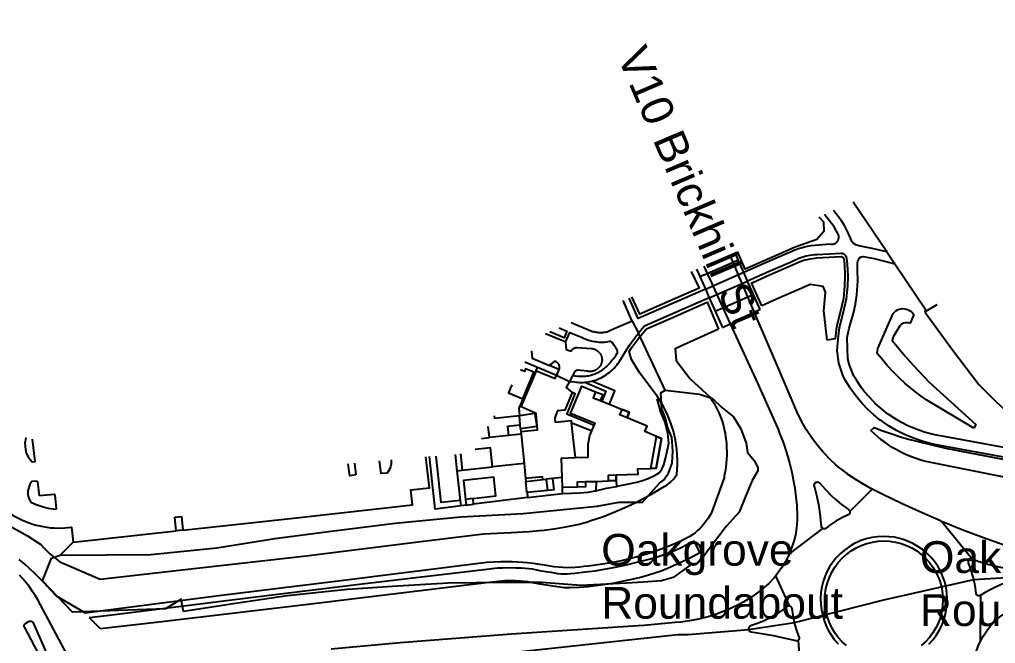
# Model space of a CAD drawing. Header units: millimetres. Extents: x 111502 to 977541, y 8702 to 1044108.
# Drawn here: x 488336.3 to 488643.5, y 238461.4 to 238657.8 of the extents above; entities that cross this region are included whole.
import ezdxf

# ---------------------------------------------------------------- set-up
doc = ezdxf.new("R2010")
doc.units = ezdxf.units.MM
doc.header["$LTSCALE"] = 0.25
doc.linetypes.add('DASHED2', pattern=[9.525, 6.35, -3.175])
doc.layers.add('E HVSS As Laid HV', color=10, linetype='Continuous')
doc.layers.add('X HVSS Site Background', color=8, linetype='Continuous')
doc.styles.add('Arial', font='arial.ttf')

# ---------------------------------------------------------------- blocks, each defined once
blk = doc.blocks.new('OS MAP 060722')
at = {"layer": 'X HVSS Site Background'}
for points in [[(-715.38, -727.31), (-698.78, -723.61), (-693.03, -722.36), (-689.58, -721.56), (-663.63, -716.16), (-631.08, -709.91), (-602.56, -705.16), (-569.78, -699.71), (-472.23, -685.56), (-387.88, -675.11), (-310.58, -666.76), (-267.13, -662.06), (-263.83, -662.06), (-244.83, -660.46), (-230.35, -658.27), (-202.2, -651.14), (-173.93, -644.76), (-136.03, -642.46)], [(-201.34, -541.66), (-211.9, -525.99)], [(-222.74, -530.63), (-221.27, -532.16), (-221.14, -535.21), (-223.29, -537.81), (-230.13, -540.17), (-232.94, -541.41), (-239.89, -544.48), (-245.86, -547.12), (-248.27, -541.55)], [(-216.46, -536.53), (-217.91, -533.76), (-220.92, -529.85)], [(-201.34, -541.66), (-205.91, -540.59), (-207.98, -540.19), (-210.14, -539.71), (-211.11, -539.42), (-211.9, -538.92), (-212, -538.78), (-212.28, -538.4), (-212.65, -537.54), (-213.55, -535.48), (-214.63, -533.32), (-215.61, -531.92), (-217.67, -529.11), (-218.09, -528.64)], [(-246.34, -548.06), (-239.65, -545.13), (-232.66, -542.07), (-231.59, -541.6), (-230.79, -541.24), (-229.97, -540.91), (-229.13, -540.62), (-228.29, -540.36), (-227.17, -540.07), (-226.3, -539.89), (-225.07, -539.7), (-219.17, -539.17), (-219.08, -539.19), (-218.99, -539.21), (-218.9, -539.22), (-218.8, -539.23), (-218.71, -539.24), (-218.62, -539.24), (-218.53, -539.24), (-218.43, -539.23), (-218.34, -539.22), (-218.25, -539.21), (-218.16, -539.19), (-218.07, -539.17), (-217.98, -539.15), (-217.89, -539.12), (-217.8, -539.09), (-217.72, -539.05), (-217.63, -539.02), (-217.55, -538.97), (-217.47, -538.93), (-217.39, -538.88), (-217.32, -538.83), (-217.23, -538.77), (-217.16, -538.71), (-217.1, -538.64), (-217.03, -538.58), (-216.97, -538.51), (-216.91, -538.44), (-216.85, -538.37), (-216.8, -538.29), (-216.75, -538.22), (-216.7, -538.14), (-216.66, -538.05), (-216.62, -537.97), (-216.58, -537.89), (-216.55, -537.8), (-216.52, -537.71), (-216.49, -537.62), (-216.47, -537.53), (-216.45, -537.44), (-216.43, -537.35), (-216.42, -537.26), (-216.41, -537.17), (-216.41, -537.08), (-216.41, -536.98), (-216.41, -536.89), (-216.42, -536.8), (-216.43, -536.71), (-216.44, -536.62), (-216.45, -536.56), (-216.46, -536.53)], [(-249.7, -544.87), (-250.67, -542.58)], [(-248.06, -544.15), (-249.05, -541.89)], [(-143.93, -610.06), (-185.18, -602.46), (-187.68, -601.91), (-190.18, -601.26), (-192.63, -600.41), (-195.03, -599.46), (-195.98, -599.01), (-198.28, -597.86), (-200.53, -596.51), (-202.68, -595.06), (-203.38, -594.56), (-205.38, -592.91), (-207.23, -591.21), (-209.03, -589.36), (-210.73, -587.41), (-212.23, -585.36), (-212.98, -584.36), (-214.33, -582.16), (-215.07, -580.77), (-216.39, -576.67), (-216.92, -572.73), (-216.62, -569.08), (-216.21, -565.46), (-215.01, -560.95), (-214, -556.46), (-213.6, -552.45), (-213.51, -549.31), (-213.65, -545.4), (-213.85, -543.88), (-213.86, -543.8), (-213.87, -543.72), (-213.89, -543.64), (-213.91, -543.56), (-213.92, -543.53), (-213.93, -543.48), (-213.96, -543.4), (-213.99, -543.32), (-214.02, -543.25), (-214.06, -543.17), (-214.1, -543.1), (-214.14, -543.03), (-214.19, -542.96), (-214.23, -542.89), (-214.29, -542.83), (-214.34, -542.76), (-214.39, -542.7), (-214.45, -542.64), (-214.51, -542.59), (-214.62, -542.51), (-214.68, -542.46), (-214.75, -542.41), (-214.82, -542.37), (-214.89, -542.33), (-214.97, -542.29), (-215.04, -542.26), (-215.12, -542.23), (-215.2, -542.2), (-215.28, -542.18), (-215.36, -542.16), (-215.44, -542.14), (-215.59, -542.12), (-223.36, -542.57), (-224.11, -542.63), (-224.84, -542.71), (-225.58, -542.83), (-226.65, -543.05), (-227.37, -543.24), (-228.08, -543.46), (-228.97, -543.78), (-231.43, -544.86), (-238.57, -547.98), (-245.12, -550.84)], [(-240.61, -558.58), (-243.86, -551.4), (-243.29, -551.14), (-238.22, -548.92), (-231.03, -545.77), (-228.6, -544.71), (-227.76, -544.41), (-227.09, -544.2), (-226.42, -544.03), (-225.4, -543.81), (-224.71, -543.7), (-224.01, -543.62), (-223.3, -543.57), (-215.64, -543.12), (-215.49, -543.16), (-215.43, -543.18), (-215.35, -543.22), (-215.21, -543.31), (-215.14, -543.37), (-215.08, -543.43), (-215.03, -543.49), (-214.99, -543.56), (-214.95, -543.63), (-214.91, -543.71), (-214.89, -543.79), (-214.85, -543.96), (-214.65, -545.48), (-214.51, -549.31), (-214.6, -552.38), (-214.99, -556.3), (-215.98, -560.72), (-217.19, -565.27), (-217.61, -568.97), (-220.07, -569.39)], [(-143.38, -607.11), (-186.73, -599.11), (-189.18, -598.46), (-191.58, -597.66), (-193.88, -596.71), (-194.43, -596.46), (-196.68, -595.36), (-198.83, -594.11), (-200.88, -592.71), (-201.18, -592.46), (-203.13, -590.96), (-204.98, -589.31), (-206.68, -587.51), (-208.33, -585.66), (-209.26, -584.41), (-210.87, -582.06), (-211.64, -580.79), (-213.05, -577.35), (-213.06, -577.31), (-213.6, -575.31), (-213.79, -568.62), (-213.15, -565.65), (-211.8, -560.9), (-211.14, -558.14), (-210.76, -555.13), (-210.44, -550.74), (-210.5, -547.44), (-210.55, -545.64), (-210.56, -545), (-210.47, -544.54), (-210.13, -543.95), (-209.88, -543.58), (-209.36, -543.26), (-208.71, -543.15), (-205.28, -543.75), (-198.8, -545.43)], [(-201.34, -541.66), (-198.8, -545.43)], [(-258.94, -546.12), (-257.87, -548.44)], [(-257.87, -548.44), (-249.7, -544.87)], [(-249.7, -544.87), (-248.06, -544.15)], [(-245.08, -555.8), (-246.25, -553.07), (-246.55, -552.35), (-246.86, -551.61), (-248.05, -548.8), (-248.34, -548.11), (-249.7, -544.87)], [(-246.34, -548.06), (-246.64, -547.37), (-248.06, -544.15)], [(-198.8, -545.43), (-188.86, -560.18)], [(-262.89, -547.81), (-260.33, -553.09), (-271.86, -558.14), (-279.07, -561.29), (-281.51, -555.77)], [(-261.2, -547.09), (-260.15, -549.44)], [(-260.15, -549.44), (-257.87, -548.44)], [(-260.15, -549.44), (-258.72, -552.66), (-258.42, -553.35)], [(-258.42, -553.35), (-246.34, -548.06)], [(-257.87, -548.44), (-256.4, -551.65), (-256.09, -552.33), (-254.83, -555.09), (-254.51, -555.77), (-254.49, -555.83), (-252.92, -559.24)], [(-245.12, -550.84), (-246.34, -548.06)], [(-257.19, -556.12), (-245.12, -550.84)], [(-243.29, -555.02), (-244.79, -551.58), (-245.12, -550.84)], [(-220.07, -569.39), (-221.13, -560.2), (-220.64, -554.36), (-221.39, -552.54), (-225.46, -551.94), (-228.97, -553.48), (-236.04, -556.58), (-240.61, -558.58)], [(-258.42, -553.35), (-279.58, -562.61), (-282.43, -556.17)], [(-258.42, -553.35), (-257.19, -556.12)], [(-252.92, -559.24), (-245.08, -555.8)], [(-245.08, -555.8), (-243.29, -555.02)], [(-243.03, -560.57), (-245.08, -555.8)], [(-241.2, -559.77), (-243.29, -555.02)], [(-476.67, -628.26), (-474.18, -629.58), (-471.75, -630.99), (-467.55, -633.76), (-466.65, -634.76), (-465.72, -635.72), (-464.74, -636.65), (-463.73, -637.53), (-461.64, -639.15), (-448.89, -644.67), (-423.08, -641.66), (-384.03, -637.26), (-348.78, -632.86), (-328.28, -630.41), (-319.58, -629.91), (-313.83, -629.66), (-310.58, -629.36), (-309.13, -629.21), (-306.13, -628.81), (-302.33, -628.16), (-298.13, -627.31), (-295.53, -626.56), (-294.78, -626.31), (-290.43, -624.86), (-285.43, -622.86), (-282.78, -621.66), (-280.33, -620.51), (-277.98, -619.26), (-275.58, -617.96), (-272.43, -616.11), (-271.13, -615.41), (-270.53, -615.01), (-269.43, -614.11), (-268.38, -613.06), (-267.88, -612.46), (-267.36, -611.71), (-267.24, -610.17), (-267.19, -608.61), (-267.19, -607.06), (-267.26, -605.51), (-267.42, -603.79), (-267.6, -602.34), (-267.84, -600.9), (-268.14, -599.47), (-268.49, -598.05), (-269.16, -595.85), (-269.66, -594.48), (-270.22, -593.13), (-270.83, -591.8), (-271.49, -590.5), (-272.21, -589.23), (-273.61, -587.03), (-279.06, -579.79), (-281.65, -575.53), (-282.45, -573.02), (-281.48, -571.55), (-279.58, -568.98), (-279.26, -568.6), (-276.98, -565.87), (-269.93, -562.79), (-257.84, -557.5), (-254.29, -565.97)], [(-281.42, -563.43), (-284.28, -556.96)], [(-257.19, -556.12), (-277.6, -565.05), (-279.45, -567.27)], [(-257.19, -556.12), (-256.86, -556.86), (-255.34, -560.29)], [(-188.86, -560.18), (-185.51, -558.18)], [(-255.34, -560.29), (-252.92, -559.24)], [(-255.34, -560.29), (-253.06, -565.41)], [(-252.92, -559.24), (-250.59, -564.31)], [(-243.03, -560.57), (-241.2, -559.77)], [(-216, -609.8), (-217.53, -608.48), (-219, -607.1), (-221.19, -604.82), (-222.5, -603.32), (-223.75, -601.76), (-224.93, -600.16), (-226.64, -597.55), (-227.65, -595.83), (-229.3, -592.63), (-235.95, -577.09), (-243.03, -560.57)], [(-173.93, -597.16), (-188.73, -588.31), (-190.48, -587.06), (-192.18, -585.76), (-193.83, -584.46), (-195.48, -583.06), (-197.23, -581.46), (-199.23, -579.46), (-201.18, -577.36), (-203.03, -575.21), (-204.33, -573.63), (-204.17, -572.08), (-199.31, -561.01), (-198.91, -560.59), (-198.44, -560.23), (-197.93, -559.94), (-197.39, -559.71), (-196.82, -559.56), (-196.23, -559.51), (-195.63, -559.55), (-195.06, -559.68), (-194.4, -559.95), (-193.78, -560.33), (-193.23, -560.8), (-192.76, -561.34)], [(-192.76, -561.34), (-193.99, -564.04), (-194.5, -563.96), (-195.01, -563.93), (-195.53, -563.97), (-196.04, -564.08), (-196.68, -564.39), (-197.18, -564.9), (-199.36, -568.39), (-199.66, -569.52), (-199.03, -570.31), (-195.53, -574.46), (-193.03, -577.26), (-187.93, -582.61), (-173.33, -596.01), (-173.93, -597.16)], [(-188.86, -560.18), (-189.33, -560.46), (-189.08, -560.81), (-180.6, -572.46), (-172.36, -583.37), (-166.91, -588.8), (-164.62, -590.88), (-148.96, -597.97), (-129.68, -607.09), (-112.25, -615.8), (-96.4, -613.82), (-71.12, -610.9), (-46.61, -608.12), (-24.33, -605.54), (-23.22, -605.42), (-14.78, -604.47), (-14, -604.38), (-8.67, -603.84)], [(-281.42, -563.43), (-282.9, -564.08), (-288.07, -566.33), (-289.29, -566.87), (-289.67, -566.95), (-290.05, -567.01), (-290.43, -567.06), (-290.82, -567.09), (-291.2, -567.11), (-291.59, -567.11), (-292.03, -567.09), (-292.41, -567.06), (-292.8, -567.01), (-293.17, -566.94), (-293.55, -566.86), (-293.92, -566.76), (-294.29, -566.65), (-294.66, -566.53), (-295.01, -566.38), (-295.45, -566.19), (-300.68, -563.98)], [(-281.42, -563.43), (-279.45, -567.27)], [(-253.06, -565.41), (-250.59, -564.31)], [(-250.59, -564.31), (-241.95, -583.12), (-235.28, -597.95)], [(-254.29, -565.97), (-266.34, -571.43), (-267.97, -572.17), (-267.56, -575.86), (-263.15, -581.62), (-261.79, -582.88), (-257.03, -587.3), (-256.31, -588.37), (-255.69, -589.37), (-255.11, -590.4), (-254.57, -591.45), (-254.08, -592.52), (-253.45, -594.11), (-253.07, -595.22), (-252.75, -596.35), (-252.47, -597.5), (-252.23, -598.65), (-252.04, -599.81), (-251.89, -600.98), (-251.78, -602.16), (-251.72, -603.33), (-251.69, -604.51), (-251.7, -605.69), (-251.85, -608.11), (-252.01, -609.44), (-252.22, -610.77), (-252.48, -612.08), (-252.53, -612.76), (-256.23, -623.16), (-256.63, -624.01), (-257.63, -625.61), (-258.13, -626.31), (-258.93, -627.36), (-259.53, -628.06), (-260.23, -628.76), (-260.88, -629.36), (-261.63, -630.01), (-262.33, -630.56), (-263.53, -631.36), (-265.68, -632.41), (-267.83, -633.41), (-270.08, -634.31), (-272.28, -635.21), (-274.58, -636.01), (-277.23, -636.86), (-279.88, -637.61), (-284.93, -638.81), (-287.53, -639.36), (-290.08, -639.81), (-295.23, -640.51), (-296.63, -640.66), (-297.98, -640.81), (-299.38, -640.91), (-301.78, -641.01), (-303.28, -640.96), (-306.03, -640.71), (-309.63, -640.11), (-310.58, -640.01), (-311.18, -639.86), (-312.63, -639.66), (-314.38, -639.51), (-315.83, -639.41), (-319.18, -639.21), (-322.83, -639.21), (-327.23, -639.41), (-374.83, -645.36), (-411.58, -649.91), (-450.48, -654.91), (-453.53, -655.28), (-462.67, -649.98), (-465.66, -646.7), (-466.31, -645.99), (-467.85, -644.41), (-469.41, -642.86), (-471.01, -641.34), (-472.66, -639.87), (-474.35, -638.47)], [(-302.41, -570.04), (-303.1, -569.76), (-308.71, -567.41)], [(-304.44, -565.58), (-301.98, -566.62), (-302.88, -568.74), (-307.38, -566.84)], [(-302.41, -570.04), (-301.05, -566.99), (-297.37, -568.53), (-296.84, -568.78), (-296.3, -569.01), (-295.76, -569.22), (-295.2, -569.4), (-294.64, -569.56), (-294.07, -569.7), (-293.36, -569.83), (-292.91, -569.9), (-292.45, -569.96), (-291.99, -570.01), (-291.53, -570.04), (-291.07, -570.05), (-290.61, -570.05), (-290.15, -570.02), (-289.42, -569.94), (-288.97, -569.87), (-288.33, -569.73), (-287.77, -570.21), (-287.2, -570.97), (-287.07, -571.16), (-286.93, -571.35), (-286.8, -571.54), (-286.67, -571.73), (-286.5, -572.04), (-286.46, -572.11), (-286.43, -572.18), (-286.39, -572.25), (-286.35, -572.32), (-286.32, -572.39), (-286.29, -572.46), (-286.26, -572.53), (-286.23, -572.6), (-286.2, -572.67), (-286.18, -572.75), (-286.16, -572.82), (-286.15, -572.91), (-286.14, -572.99), (-286.14, -573.06), (-286.13, -573.14), (-286.14, -573.22), (-286.14, -573.3), (-286.15, -573.37), (-286.16, -573.45), (-286.19, -573.58), (-286.56, -574.18), (-286.96, -574.77), (-287.38, -575.33), (-287.82, -575.88), (-288.28, -576.41), (-288.84, -577), (-289.16, -577.31), (-289.48, -577.61), (-289.8, -577.91), (-290.13, -578.21), (-290.47, -578.49), (-290.82, -578.77), (-291.17, -579.03), (-291.54, -579.28), (-291.91, -579.51), (-292.29, -579.73), (-293, -580.06), (-293.45, -580.23), (-293.9, -580.39), (-294.37, -580.52), (-294.84, -580.63), (-295.31, -580.72), (-295.78, -580.79), (-296.26, -580.84), (-297.19, -580.88), (-297.67, -580.88), (-298.53, -580.82), (-300.25, -580.65)], [(-294.13, -582.33), (-293.54, -582.17), (-292.95, -581.97), (-292.37, -581.76), (-291.81, -581.51), (-291.25, -581.25), (-290.7, -580.96), (-290.17, -580.64), (-289.65, -580.31), (-288.98, -579.84), (-288.49, -579.46), (-288.02, -579.06), (-287.56, -578.64), (-287.12, -578.21), (-286.7, -577.76), (-286.3, -577.29), (-285.92, -576.8), (-285.56, -576.3), (-284.99, -575.42), (-283.29, -572.47), (-282.3, -570.97), (-280.36, -568.36), (-279.45, -567.27)], [(-271.07, -585.18), (-279.45, -567.27)], [(-302.41, -570.04), (-302.26, -572.33), (-300.67, -572.88), (-300.59, -572.74), (-300.54, -572.66), (-300.49, -572.59), (-300.43, -572.52), (-300.37, -572.45), (-300.31, -572.38), (-300.25, -572.32), (-300.18, -572.26), (-300.11, -572.2), (-300.04, -572.15), (-299.97, -572.09), (-299.89, -572.05), (-299.82, -572), (-299.74, -571.96), (-299.66, -571.92), (-299.5, -571.86), (-299.42, -571.83), (-299.33, -571.8), (-299.24, -571.78), (-299.16, -571.76), (-299.07, -571.75), (-298.98, -571.74), (-298.89, -571.73), (-298.8, -571.73), (-294.33, -572.05), (-294.1, -572.07), (-293.96, -572.1), (-293.81, -572.12), (-293.67, -572.16), (-293.53, -572.2), (-293.39, -572.25), (-293.25, -572.3), (-293.11, -572.36), (-292.98, -572.42), (-292.85, -572.49), (-292.72, -572.57), (-292.6, -572.65), (-292.48, -572.73), (-292.36, -572.82), (-292.24, -572.91), (-292.13, -573.01), (-292.03, -573.11), (-291.92, -573.22), (-291.82, -573.33), (-291.73, -573.44), (-291.64, -573.56), (-291.55, -573.68), (-291.47, -573.81), (-291.4, -573.93), (-291.33, -574.06), (-291.26, -574.2), (-291.2, -574.33), (-291.15, -574.47), (-291.1, -574.61), (-291.06, -574.75), (-291.02, -574.89), (-291, -575.03), (-290.97, -575.18), (-290.96, -575.33), (-290.95, -575.61), (-290.95, -575.76), (-290.96, -575.91), (-290.98, -576.05), (-291, -576.2), (-291.03, -576.34), (-291.07, -576.49), (-291.11, -576.63), (-291.16, -576.77), (-291.21, -576.91), (-291.27, -577.04), (-291.33, -577.18), (-291.4, -577.31), (-291.47, -577.44), (-291.55, -577.57), (-291.64, -577.69), (-291.72, -577.81), (-291.82, -577.93), (-291.91, -578.04), (-292.01, -578.15), (-292.12, -578.25), (-292.23, -578.35), (-292.44, -578.53), (-292.57, -578.62), (-292.7, -578.71), (-292.83, -578.79), (-292.97, -578.87), (-293.11, -578.94), (-293.26, -579), (-293.4, -579.06), (-293.55, -579.11), (-293.7, -579.16), (-293.85, -579.2), (-294.01, -579.23), (-294.16, -579.26), (-294.32, -579.28), (-294.48, -579.3), (-294.63, -579.31), (-294.79, -579.31), (-294.95, -579.31), (-295.11, -579.3), (-295.26, -579.28), (-295.42, -579.26), (-295.57, -579.22), (-298.54, -578.86), (-298.64, -578.87), (-298.7, -578.88), (-298.75, -578.89), (-298.81, -578.9), (-298.87, -578.91), (-298.92, -578.93), (-298.98, -578.95), (-299.03, -578.97), (-299.08, -578.99), (-299.13, -579.02), (-299.18, -579.05), (-299.23, -579.08), (-299.3, -579.12), (-299.35, -579.16), (-299.39, -579.19), (-299.43, -579.23), (-299.47, -579.27), (-299.51, -579.32), (-299.55, -579.36), (-299.59, -579.4), (-299.62, -579.45), (-299.65, -579.5), (-299.68, -579.55), (-299.71, -579.6), (-299.73, -579.65), (-299.76, -579.7), (-300.25, -580.65)], [(-313.28, -572.78), (-313.11, -572.85), (-312.98, -575.05), (-307.48, -577.39)], [(-315.24, -576.25), (-311.23, -577.95)], [(-307.48, -577.39), (-305.79, -576.01), (-305.71, -576.04), (-305.63, -576.07), (-305.55, -576.11), (-305.48, -576.15), (-305.4, -576.19), (-305.33, -576.23), (-305.26, -576.28), (-305.19, -576.33), (-305.12, -576.39), (-305.06, -576.45), (-305, -576.51), (-304.94, -576.57), (-304.88, -576.63), (-304.83, -576.7), (-304.77, -576.77), (-304.73, -576.84), (-304.65, -576.97), (-304.61, -577.05), (-304.57, -577.13), (-304.54, -577.21), (-304.51, -577.29), (-304.49, -577.37), (-304.46, -577.45), (-304.45, -577.54), (-304.43, -577.62), (-304.42, -577.71), (-304.41, -577.79), (-304.41, -577.88), (-304.41, -577.96), (-304.41, -578.05), (-304.41, -578.13), (-304.42, -578.22), (-304.44, -578.31), (-304.45, -578.39), (-304.47, -578.47), (-304.52, -578.63)], [(-304.52, -578.63), (-307.48, -577.39)], [(-312.38, -579.55), (-314.99, -578.46), (-315.33, -579.28), (-316.65, -578.73)], [(-316.49, -598.18), (-311.29, -597.6), (-311.66, -592.67), (-311.67, -592.46), (-316.34, -590.44), (-311.59, -579.1), (-305.64, -581.46), (-305.26, -580.48)], [(-315.85, -587.9), (-312.38, -579.55)], [(-312.38, -579.55), (-311.97, -579.72), (-311.69, -579.06), (-311.23, -577.95)], [(-311.23, -577.95), (-305.26, -580.48)], [(-304.52, -578.63), (-305.26, -580.48)], [(-305.26, -580.48), (-301.2, -582.43)], [(-319.32, -583.44), (-319.71, -584.38)], [(-301.2, -582.43), (-302.19, -584.3), (-300.31, -585.89)], [(-300.25, -580.65), (-301.2, -582.43)], [(-301.2, -582.43), (-299.7, -582.54), (-299.14, -582.62), (-298.58, -582.68), (-298.02, -582.72), (-297.46, -582.73), (-296.89, -582.72), (-296.33, -582.69)], [(-296.33, -582.69), (-295.77, -582.63), (-294.73, -582.46), (-294.13, -582.33)], [(-296.33, -582.69), (-289.79, -585.53), (-290.97, -588.65)], [(-288.6, -589.61), (-286.95, -585.34), (-294.13, -582.33)], [(-271.07, -585.18), (-260.29, -586.39), (-256.15, -587.77), (-253.2, -590.57), (-249.59, -593.51), (-247.28, -597.31), (-245.58, -601.79), (-245.13, -604.74), (-242.97, -607.39), (-241.86, -609.65), (-241.92, -610.59), (-243.7, -613.63), (-245.8, -618.61), (-247.82, -623.53), (-251.83, -628.06), (-256.48, -634.17), (-257.51, -635.5), (-258.88, -637.36), (-261.22, -639.66), (-263.15, -640.24), (-268.57, -644.15), (-272.23, -645.18), (-277.99, -645.57), (-283.26, -645.87), (-297.64, -646.6), (-309.89, -645.7), (-322.07, -645.66), (-339.37, -645.87), (-355.34, -646.82), (-371.04, -647.92), (-390.05, -649.83), (-405.58, -652.15), (-422.69, -654.85), (-423.45, -650.94), (-428.33, -653.98), (-457.62, -654.96), (-467, -645.1), (-464.2, -637.97), (-461.5, -637.07)], [(-461.5, -637.07), (-432.99, -636.82), (-412.19, -634.8), (-393.94, -631.79), (-376.24, -629.57), (-356.01, -626.97), (-335.35, -625.04), (-315.81, -624), (-292.49, -621.67), (-285.6, -620.38), (-278.16, -620.35), (-272.85, -614.41), (-271.56, -613.47), (-270.04, -611.26), (-268.86, -608.1), (-268.61, -604.28), (-268.93, -600.07), (-270.32, -596.66), (-270.95, -593.99), (-272.15, -591), (-272.46, -585.97), (-271.07, -585.18)], [(-319.71, -584.38), (-320.39, -586.02), (-315.85, -587.9)], [(-319.71, -584.38), (-319.82, -584.33)], [(-300.31, -585.89), (-302.66, -591.45), (-304.91, -591.71), (-305.8, -593.82), (-305.67, -595.23), (-300.68, -594.72), (-300.62, -595.32)], [(-293.37, -596.23), (-302, -592.73), (-301.75, -592.11), (-299.4, -586.29), (-300.31, -585.89)], [(-293.37, -596.23), (-293.1, -595.61), (-300.83, -592.49), (-297.34, -583.88), (-292.97, -585.65)], [(-292.97, -585.65), (-293.73, -587.54), (-291.48, -588.45)], [(-292.97, -585.65), (-290.67, -586.58), (-291.48, -588.45)], [(-292.97, -585.65), (-290.67, -586.58), (-291.48, -588.45)], [(-315.85, -587.9), (-316.85, -590.22), (-317.08, -590.75), (-316.95, -593.12)], [(-291.48, -588.45), (-291.43, -588.47), (-290.97, -588.65)], [(-290.97, -588.65), (-288.6, -589.61)], [(-288.6, -589.61), (-284.65, -591.21)], [(-286.4, -615.45), (-286.17, -615.41), (-282.99, -614.73), (-280, -614.12), (-278.25, -613.55), (-276.47, -612.97), (-274.6, -612.07), (-273.67, -611.58), (-272.82, -611.11), (-272.09, -609.97), (-271.46, -608.62), (-270.95, -606.7), (-270.45, -604.4), (-269.96, -601.86), (-270.24, -598.71), (-271.17, -595.02), (-272.44, -592.06), (-273.57, -587.88)], [(-316.95, -593.12), (-312.07, -592.43), (-312.04, -592.7), (-311.49, -596.57), (-316.57, -597.29)], [(-283.08, -593.87), (-285.35, -592.95), (-284.65, -591.21)], [(-283.08, -593.87), (-282.37, -592.13), (-284.65, -591.21)], [(-284.65, -591.21), (-282.37, -592.13), (-283.08, -593.87)], [(-324.88, -593.26), (-324.81, -593.95), (-316.95, -593.12)], [(-316.67, -596.13), (-316.95, -593.12)], [(-300.62, -595.32), (-300.25, -599.11), (-299.4, -606.39)], [(-300.62, -595.32), (-294.12, -597.96)], [(-273.77, -599.72), (-277.47, -598.22), (-276.75, -596.44), (-283.08, -593.87)], [(-326.39, -600.08), (-326.78, -596.6)], [(-316.67, -596.13), (-320.68, -596.56), (-320.37, -599.43)], [(-316.57, -597.29), (-316.67, -596.13)], [(-316.57, -597.29), (-316.49, -598.18)], [(-316.49, -598.18), (-316.41, -599.01)], [(-299.4, -606.39), (-295.32, -606.28), (-295.34, -602.11), (-294.76, -599.44), (-294.12, -597.96)], [(-294.12, -597.96), (-293.37, -596.23)], [(-231.93, -636.61), (-231.08, -634.51), (-230.38, -632.36), (-229.83, -630.16), (-229.58, -628.41), (-229.43, -626.31), (-229.43, -624.26), (-229.53, -622.16), (-229.53, -621.41), (-229.83, -618.71), (-230.18, -616.01), (-230.48, -614.51), (-231.13, -611.06), (-231.98, -607.66), (-232.38, -606.11), (-233.53, -602.46), (-233.94, -601.32), (-235.28, -597.95)], [(-206.33, -597.86), (-205.33, -596.86), (-202.88, -597.81), (-200.38, -598.71), (-196.98, -599.86), (-194.43, -600.61), (-191.88, -601.26), (-182.88, -603.46), (-144.53, -610.76)], [(-146.13, -616.21), (-172.73, -610.86), (-188.98, -607.61), (-190.33, -607.26), (-193.03, -606.36), (-194.33, -605.86), (-195.63, -605.26), (-196.88, -604.66), (-198.38, -603.86), (-199.58, -603.16), (-200.78, -602.41), (-201.93, -601.56), (-203.08, -600.76), (-204.13, -599.86), (-205.23, -598.91), (-206.33, -597.86)], [(-472.23, -600.09), (-472.29, -600.26), (-472.42, -600.72), (-472.53, -601.36), (-472.56, -601.81), (-472.53, -602.66), (-472.5, -603.04), (-472.41, -603.76), (-472.26, -604.49), (-472.15, -604.87), (-471.94, -605.4), (-471.55, -606.12), (-471.17, -606.69), (-470.93, -607), (-470.25, -607.74), (-469.35, -607.64), (-470.16, -600.63)], [(-328.91, -600.36), (-326.39, -600.08)], [(-320.37, -599.43), (-326.39, -600.08)], [(-316.41, -599.01), (-320.37, -599.43)], [(-316.41, -599.01), (-315.5, -608.19)], [(-275.58, -609.78), (-273.77, -599.72)], [(-275.58, -609.78), (-273.93, -609.73), (-272.25, -600.34), (-273.77, -599.72)], [(-273.77, -599.72), (-272.25, -600.34), (-273.93, -609.73), (-275.58, -609.78)], [(-325.37, -609.26), (-326.03, -603.32), (-330.9, -603.86)], [(-422.88, -629.23), (-387.12, -625.31), (-350.56, -621.29), (-351.07, -616.5), (-345.28, -615.89), (-346.37, -606.18)], [(-368.89, -608.13), (-368.4, -611.85)], [(-357.3, -607.12), (-357.29, -607.59), (-357.34, -608.43), (-357.55, -609.27), (-358.06, -610.43), (-358.56, -611.24), (-360.49, -611.37), (-360.93, -607.44)], [(-335.4, -621.58), (-343.48, -622.6), (-343.7, -620.61), (-345.29, -606.08)], [(-335.59, -619.88), (-341.53, -620.54), (-343.12, -605.9)], [(-337.16, -605.38), (-336.6, -610.51)], [(-335.51, -605.24), (-334.94, -610.32)], [(-315.5, -608.19), (-325.37, -609.26)], [(-315.5, -608.19), (-315.01, -612.93)], [(-303.5, -612.63), (-303.67, -606.51), (-299.4, -606.39)], [(-368.4, -611.85), (-370.31, -612.1), (-370.82, -608.3)], [(-336.6, -610.51), (-334.94, -610.32)], [(-336.6, -610.51), (-335.59, -619.88)], [(-334.94, -610.32), (-325.37, -609.26)], [(-286.5, -611.83), (-279.59, -611.63), (-279.64, -609.89), (-275.62, -609.78), (-275.58, -609.78)], [(-216, -609.8), (-213.89, -611.37), (-213.78, -611.46), (-211.38, -613.06), (-208.93, -614.56), (-206.43, -615.96), (-205.93, -616.26)], [(-468.02, -618.44), (-468.52, -613.99), (-468.84, -613.76), (-470.41, -613.93), (-471.01, -614.88), (-471.27, -615.48), (-471.39, -615.83), (-471.66, -616.88), (-471.71, -617.47), (-471.7, -617.89), (-471.56, -618.59), (-471.49, -618.83), (-471.27, -619.42), (-470.72, -620.42), (-469.03, -621.15), (-466.87, -621.9), (-465.22, -622.31), (-462.93, -622.62), (-462.77, -622.52), (-462.68, -622.39), (-463.06, -618.22), (-463.2, -618.08), (-463.34, -618.01), (-468.02, -618.44)], [(-331.55, -619.25), (-324.35, -618.45), (-325.01, -612.52), (-334.58, -613.58), (-333.92, -619.52)], [(-309.57, -613.31), (-309.65, -612.44), (-315.01, -612.93)], [(-315.01, -612.93), (-314.92, -613.87)], [(-314.92, -613.87), (-314.91, -613.87), (-309.57, -613.31)], [(-314.55, -617.41), (-314.56, -617.23), (-314.92, -613.87)], [(-309.57, -613.31), (-308.48, -613.19)], [(-306.49, -612.97), (-308.48, -613.19)], [(-308.48, -613.19), (-308.48, -613.22), (-308.11, -616.73)], [(-306.49, -612.97), (-306.48, -612.98), (-306.08, -616.5), (-308.11, -616.73)], [(-303.5, -612.63), (-306.49, -612.97)], [(-303.41, -615.82), (-303.5, -612.63)], [(-298.64, -615.68), (-298.69, -614.02), (-296.18, -613.95)], [(-296.18, -613.95), (-296.13, -615.61), (-298.64, -615.68)], [(-296.18, -613.95), (-296.13, -613.95), (-292.79, -613.86)], [(-292.79, -613.86), (-292.88, -616.82)], [(-292.79, -613.86), (-288.89, -613.74)], [(-288.89, -613.74), (-288.94, -611.9), (-286.5, -611.83)], [(-286.45, -613.68), (-288.89, -613.74)], [(-286.5, -611.83), (-286.45, -613.68)], [(-286.45, -613.68), (-286.5, -611.83)], [(-286.45, -613.68), (-286.4, -615.45)], [(-221.43, -628.71), (-221.58, -628.61), (-221.68, -628.46), (-221.78, -628.36), (-221.88, -628.06), (-221.88, -627.81), (-222.03, -626.31), (-222.18, -624.76), (-222.63, -621.76), (-223.23, -618.76), (-223.98, -615.81), (-224.18, -615.11), (-224.18, -614.91), (-224.08, -614.61), (-223.88, -614.31), (-223.58, -614.11), (-223.43, -614.06), (-223.23, -614.01), (-223.08, -614.06), (-222.88, -614.06), (-222.73, -614.16), (-222.48, -614.31), (-220.63, -616.41), (-218.68, -618.36), (-217.68, -619.31), (-215.53, -621.11), (-213.38, -622.76), (-213.23, -622.86), (-213.13, -623.01), (-213.03, -623.11), (-212.98, -623.31)], [(-308.11, -616.73), (-314.55, -617.41)], [(-314.55, -617.41), (-314.39, -618.91)], [(-298.64, -615.68), (-303.41, -615.82)], [(-303.34, -617.65), (-303.41, -615.82)], [(-303.34, -617.65), (-300.5, -617.56), (-298.02, -617.48), (-295.28, -617.24), (-293.15, -616.88), (-292.88, -616.82)], [(-292.88, -616.82), (-289.52, -615.98), (-286.4, -615.45)], [(-212.98, -623.31), (-205.93, -616.26)], [(-184.06, -626.46), (-184.43, -626.31), (-190.18, -623.81), (-196.48, -620.91), (-202.73, -617.86), (-205.93, -616.26)], [(-335.59, -619.88), (-335.4, -621.58)], [(-331.55, -619.25), (-333.92, -619.52)], [(-333.92, -619.52), (-333.72, -621.33)], [(-331.35, -621.06), (-331.55, -619.25)], [(-314.39, -618.91), (-331.35, -621.06)], [(-314.39, -618.91), (-303.34, -617.65)], [(-479.23, -622.85), (-478.19, -623.35), (-477.23, -624), (-476.25, -624.6), (-475.25, -625.17), (-474.22, -625.69), (-473.18, -626.18), (-471.24, -626.94), (-470.14, -627.3), (-469.04, -627.62), (-467.92, -627.89), (-466.79, -628.11), (-465.65, -628.29), (-464.5, -628.43), (-463.35, -628.51), (-461.08, -628.55), (-457.91, -628.27), (-457.39, -632.96)], [(-333.72, -621.33), (-335.4, -621.58)], [(-333.72, -621.33), (-331.35, -621.06)], [(-212.98, -623.31), (-212.93, -623.56), (-212.93, -623.71), (-212.98, -623.91), (-213.08, -624.06), (-213.18, -624.16), (-213.28, -624.31), (-213.48, -624.41), (-215.48, -625.36), (-217.18, -626.31), (-217.38, -626.41), (-219.23, -627.61), (-220.33, -628.46), (-220.43, -628.56), (-220.73, -628.76), (-220.88, -628.81), (-221.03, -628.81), (-221.28, -628.76), (-221.43, -628.71)], [(-425.39, -625.09), (-423.3, -624.89)], [(-424.97, -629.43), (-425.39, -625.09)], [(-423.3, -624.89), (-422.88, -629.2), (-422.88, -629.23)], [(-174.48, -638.31), (-184.06, -626.46)], [(-136.73, -638.91), (-137.48, -638.96), (-140.63, -638.91), (-143.03, -638.81), (-146.58, -638.41), (-148.38, -638.11), (-151.98, -637.46), (-155.58, -636.66), (-157.33, -636.21), (-163.78, -634.11), (-164.33, -633.96), (-170.88, -631.66), (-177.38, -629.21), (-183.83, -626.56), (-184.06, -626.46)], [(-457.39, -632.96), (-424.97, -629.43)], [(-422.88, -629.23), (-424.97, -629.43)], [(-231.93, -636.61), (-221.43, -628.71)], [(-452.41, -656.71), (-448.89, -660.19), (-431.28, -658.11), (-382.58, -652.41), (-327.38, -645.66), (-321.53, -645.01), (-318.23, -645.01), (-316.58, -645.11), (-314.38, -645.41), (-312.78, -645.66), (-311.18, -646.01), (-310.58, -646.11), (-302.88, -647.21), (-301.08, -647.26), (-298.18, -647.16), (-296.73, -647.01), (-295.28, -646.91), (-292.13, -646.56), (-289.83, -646.21), (-287.48, -645.86), (-285.18, -645.41), (-281.98, -644.76), (-279.13, -644.11), (-276.33, -643.31), (-274.28, -642.66), (-272.33, -641.96), (-270.38, -641.16), (-268.48, -640.36), (-264.38, -638.46), (-262.28, -637.36), (-260.18, -636.21), (-261.98, -632.56)], [(-452.41, -656.71), (-446.88, -656.01), (-401.63, -650.41), (-365.63, -646.01), (-327.18, -641.51), (-325.53, -641.26), (-323.88, -641.06), (-322.23, -641.01), (-319.88, -640.91), (-318.03, -641.01), (-316.23, -641.06), (-312.98, -641.41), (-310.58, -641.86), (-307.98, -642.31), (-306.98, -642.46), (-305.98, -642.66), (-304.98, -642.81), (-303.93, -642.91), (-302.93, -642.96), (-301.88, -642.91), (-300.88, -642.86), (-299.48, -642.71), (-296.28, -642.36), (-293.13, -641.96), (-286.83, -640.86), (-283.68, -640.21), (-280.03, -639.31), (-276.13, -638.31), (-274.23, -637.76), (-272.28, -637.16), (-269.98, -636.31), (-268.13, -635.56), (-266.28, -634.76), (-264.48, -633.86), (-261.98, -632.56)], [(-193.83, -633.06), (-195.48, -632.36), (-197.18, -631.86), (-198.93, -631.46), (-200.68, -631.26), (-202.48, -631.21), (-204.28, -631.31), (-206.03, -631.56), (-207.78, -631.96), (-209.48, -632.51), (-210.08, -632.76), (-211.68, -633.51), (-213.18, -634.46), (-214.63, -635.46), (-215.98, -636.66), (-217.23, -637.91), (-218.33, -639.31), (-219.33, -640.76), (-220.18, -642.31), (-220.73, -643.56), (-221.33, -645.31), (-221.78, -647.06), (-222.03, -648.81), (-222.13, -650.66), (-222.08, -652.46), (-221.88, -654.26), (-221.58, -655.66), (-221.13, -657.36), (-220.48, -659.06), (-219.73, -660.66), (-218.83, -662.16), (-217.83, -663.61), (-216.63, -664.96)], [(-188.03, -665.11), (-186.83, -663.76), (-185.78, -662.31), (-184.83, -660.81), (-184.03, -659.16), (-183.38, -657.51), (-182.93, -656.06), (-182.58, -654.31), (-182.38, -652.56), (-182.28, -650.76), (-182.38, -649.01), (-182.63, -647.26), (-183.03, -645.51), (-183.63, -643.86), (-184.33, -642.21), (-184.43, -642.06), (-185.28, -640.51), (-186.28, -639.06), (-187.43, -637.71), (-188.68, -636.46), (-190.08, -635.31), (-191.53, -634.31), (-193.08, -633.41), (-193.83, -633.06)], [(-214.08, -636.88), (-214.01, -636.83), (-212.55, -635.74), (-210.99, -634.8), (-209.34, -634.02), (-207.62, -633.41), (-205.85, -632.97), (-204.05, -632.7), (-202.23, -632.61), (-200.41, -632.7), (-198.61, -632.97), (-196.84, -633.41), (-195.12, -634.02), (-193.48, -634.8), (-191.91, -635.74), (-190.45, -636.83), (-189.1, -638.05), (-187.87, -639.4), (-186.79, -640.86), (-185.85, -642.43), (-185.07, -644.07), (-184.46, -645.79), (-184.01, -647.56), (-183.75, -649.36), (-183.66, -651.18), (-183.75, -653), (-184.01, -654.81), (-184.46, -656.57), (-185.07, -658.29), (-185.4, -659.04), (-185.85, -659.94), (-186.79, -661.5), (-187.87, -662.97), (-189.1, -664.32), (-190.45, -665.54)], [(-214.01, -665.54), (-215.36, -664.32), (-216.59, -662.97), (-217.67, -661.5), (-218.61, -659.94), (-219.39, -658.29), (-220, -656.57), (-220.45, -654.81), (-220.71, -653), (-220.8, -651.18), (-220.71, -649.36), (-220.45, -647.56), (-220, -645.79), (-219.39, -644.07), (-218.61, -642.43), (-217.67, -640.86), (-216.59, -639.4), (-215.36, -638.05), (-214.08, -636.88)], [(-457.39, -632.96), (-461.5, -637.07)], [(-231.93, -636.61), (-232.33, -637.36), (-233.33, -639.26), (-234.43, -641.11), (-235.68, -642.86), (-236.26, -643.58)], [(-171.73, -649.71), (-171.93, -649.81), (-172.23, -649.91), (-172.38, -649.91), (-172.58, -649.86), (-172.73, -649.81), (-172.93, -649.66), (-173.03, -649.51), (-173.13, -649.41), (-173.18, -649.21), (-173.23, -649.06), (-173.53, -646.71), (-173.93, -644.76), (-174.53, -642.51), (-175.28, -640.31), (-175.58, -639.56), (-175.63, -639.31), (-175.63, -639.16), (-175.58, -638.96), (-175.53, -638.81), (-175.43, -638.66), (-175.28, -638.51), (-175.13, -638.41), (-174.83, -638.31), (-174.48, -638.31)], [(-174.48, -638.31), (-170.63, -639.56), (-167.53, -640.41), (-163.58, -641.31), (-159.63, -642.11), (-158.83, -642.26), (-158.38, -642.41), (-158.13, -642.66), (-158.03, -642.81), (-157.98, -643.11), (-157.98, -643.26), (-158.03, -643.46), (-158.08, -643.61), (-158.33, -643.86), (-158.58, -644.01), (-161.18, -644.76), (-163.73, -645.66), (-165.73, -646.51), (-168.18, -647.66), (-170.53, -648.96), (-171.73, -649.71)], [(-459.49, -667.99), (-468.56, -651.17), (-469.38, -649.77), (-470.26, -648.41), (-471.19, -647.08), (-472.17, -645.79), (-473.2, -644.54), (-474.29, -643.33)], [(-236.26, -643.58), (-236.73, -644.16), (-238.43, -645.96), (-240.28, -647.56), (-241.48, -648.56), (-243.83, -650.21), (-246.33, -651.71), (-247.93, -652.56), (-250.48, -653.81), (-251.7, -654.33), (-253.08, -654.91), (-255.68, -655.91), (-257.93, -656.56), (-260.63, -657.26), (-263.38, -657.76), (-266.18, -658.16), (-267.88, -658.26), (-277.81, -659.24), (-281.13, -659.46), (-319.41, -661.94), (-354.52, -664.63), (-376.2, -666.62)], [(-231.93, -653.06), (-236.26, -643.58)], [(-171.83, -664.16), (-170.83, -662.41), (-169.83, -660.86), (-168.68, -659.36), (-167.38, -658.01), (-166.53, -657.16), (-164.68, -655.71), (-162.78, -654.46), (-162.38, -654.21), (-159.18, -652.61), (-155.88, -651.26), (-154.58, -650.76), (-151.58, -649.71), (-148.53, -648.76), (-147.03, -648.36), (-143.88, -647.61), (-140.73, -647.06), (-137.53, -646.66), (-136.03, -646.56)], [(-171.83, -664.16), (-171.73, -649.71)], [(-231.93, -653.06), (-232.28, -653.06), (-232.48, -653.11), (-232.63, -653.16), (-232.93, -653.41), (-234.78, -654.81), (-236.73, -656.06), (-237.78, -656.66), (-239.88, -657.71), (-241.98, -658.61), (-244.18, -659.36), (-244.33, -659.41), (-244.48, -659.51), (-244.58, -659.66), (-244.68, -659.76), (-244.72, -659.84), (-244.78, -659.96), (-244.83, -660.11), (-244.83, -660.46), (-244.78, -660.61), (-244.58, -660.91), (-244.54, -660.95), (-244.48, -661.01), (-244.33, -661.11), (-244.03, -661.21), (-241.33, -661.61), (-236.98, -662.36), (-234.23, -662.96), (-229.93, -663.96), (-229.68, -664.01), (-229.53, -663.96), (-229.38, -663.96), (-229.17, -663.82)], [(-229.17, -663.82), (-229.08, -663.76), (-228.98, -663.66), (-228.83, -663.41), (-228.83, -663.26), (-228.78, -663.06), (-228.88, -662.76), (-228.98, -662.51), (-229.73, -660.46), (-230.33, -658.41), (-230.38, -658.11), (-230.83, -655.96), (-231.08, -653.86), (-231.18, -653.61), (-231.28, -653.46), (-231.43, -653.31), (-231.73, -653.11), (-231.93, -653.06)], [(-471.25, -657.89), (-471.21, -657.88), (-471.17, -657.86), (-471.13, -657.85), (-471.09, -657.84), (-471.05, -657.83), (-471.01, -657.82), (-470.97, -657.82), (-470.93, -657.82), (-470.89, -657.81), (-470.85, -657.81), (-470.8, -657.82), (-470.76, -657.82), (-470.72, -657.82), (-470.68, -657.83), (-470.64, -657.84), (-470.6, -657.85), (-470.56, -657.86), (-470.52, -657.87), (-470.48, -657.89), (-470.44, -657.91), (-470.41, -657.93), (-470.37, -657.95), (-470.34, -657.97), (-470.3, -657.99), (-470.27, -658.02), (-470.24, -658.04), (-470.21, -658.07), (-470.18, -658.1), (-470.15, -658.13), (-470.12, -658.16), (-470.1, -658.2), (-470.07, -658.23), (-470.05, -658.26), (-470.03, -658.3), (-469.99, -658.36), (-463.54, -672.93)], [(-465.15, -673.96), (-472.65, -659.87), (-472.67, -659.83), (-472.69, -659.8), (-472.71, -659.76), (-472.73, -659.72), (-472.74, -659.69), (-472.76, -659.65), (-472.77, -659.61), (-472.78, -659.57), (-472.79, -659.53), (-472.8, -659.49), (-472.8, -659.45), (-472.8, -659.41), (-472.81, -659.37), (-472.81, -659.33), (-472.8, -659.28), (-472.8, -659.24), (-472.8, -659.2), (-472.79, -659.16), (-472.78, -659.12), (-472.77, -659.08), (-472.76, -659.05), (-472.74, -659.01), (-472.73, -658.97), (-472.71, -658.93), (-472.69, -658.9), (-472.67, -658.86), (-472.65, -658.83), (-472.62, -658.8), (-472.6, -658.76), (-472.57, -658.73), (-472.55, -658.7), (-472.52, -658.67), (-472.49, -658.65), (-472.46, -658.62), (-472.43, -658.59), (-472.4, -658.57), (-472.36, -658.55), (-472.3, -658.51), (-471.25, -657.89)], [(-229.17, -663.82), (-228.54, -672.79)], [(-174.03, -670.11), (-173.43, -668.06), (-172.68, -666.06), (-172.63, -665.96), (-171.83, -664.16)]]:
    blk.add_lwpolyline(points, dxfattribs=at)

msp = doc.modelspace()

# ---------------------------------------------------------------- linework, layer by layer
at = {"lineweight": 0}
msp.add_circle((488727.82, 239008.33), 11388.42, dxfattribs=at)

# ---------------------------------------------------------------- block references
at = {"layer": 'E HVSS As Laid HV', "linetype": 'DASHED2', "lineweight": 0}
msp.add_blockref('OS MAP 060722', (488810.58, 239126.31), dxfattribs=at)

# ---------------------------------------------------------------- texts
at = {"lineweight": 0, "insert": (488533.41, 238650.41), "char_height": 10, "attachment_point": 1, "rotation": 293.1195, "style": 'Arial'}
msp.add_mtext_dynamic_manual_height_columns('V10 Brickhill St', width=94.4862, gutter_width=10, heights=[0], dxfattribs=at)
at = {"lineweight": 0, "char_height": 10, "attachment_point": 1, "style": 'Arial'}
for width, insert in [(99.4085, (488519.38, 238495.91)), (27.9063, (488619.69, 238493.62))]:
    msp.add_mtext_dynamic_manual_height_columns('Oakgrove Roundabout', width=width, gutter_width=10, heights=[0], dxfattribs=dict(at, insert=insert))

doc.saveas('drawing.dxf')
